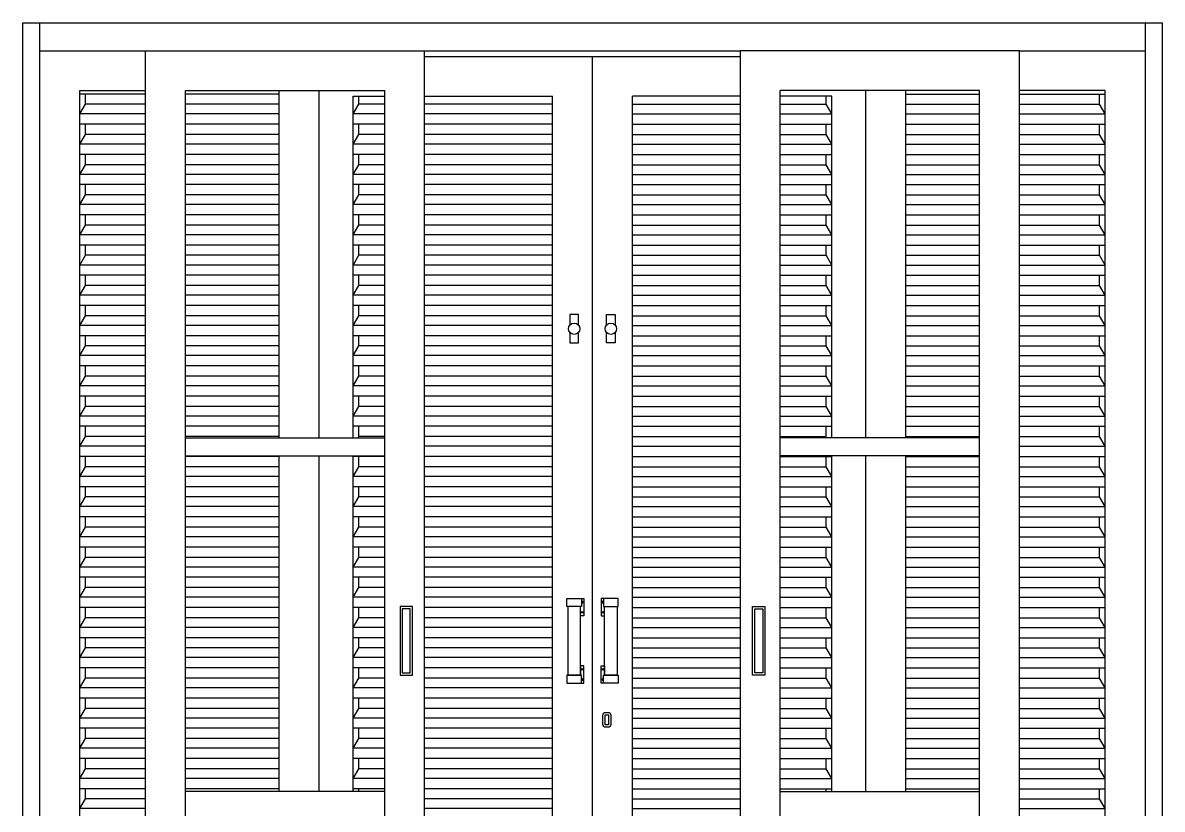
# Model space of a CAD drawing. Header units: millimetres. Extents: x 112.92 to 114.92, y 1335.92 to 1338.06.
# Drawn here: x 112.918 to 114.918, y 1336.68 to 1338.06 of the extents above; entities that cross this region are included whole.
import ezdxf

# ---------------------------------------------------------------- set-up
doc = ezdxf.new("R2010")
doc.units = ezdxf.units.MM
doc.header["$LTSCALE"] = 0.5
doc.layers.add('Gravia_Portas', color=1, linetype='Continuous')

msp = doc.modelspace()

# ---------------------------------------------------------------- linework, layer by layer
at = {"layer": 'Gravia_Portas', "color": 2}
for p, q in [((112.9182, 1335.9198), (112.9182, 1338.0598)), ((112.9182, 1338.0598), (114.9182, 1338.0598)), ((114.9182, 1338.0598), (114.9182, 1335.9198))]:
    msp.add_line(p, q, dxfattribs=at)
at = {"layer": 'Gravia_Portas'}
for p, q in [((112.9482, 1335.9198), (112.9482, 1338.0598)), ((114.8882, 1338.0598), (114.8882, 1335.9198)), ((112.9482, 1338.0108), (114.1778, 1338.0108)), ((113.1336, 1335.9398), (113.1336, 1338.0108)), ((113.1336, 1338.0108), (113.6236, 1338.0108)), ((113.6236, 1335.9398), (113.6236, 1338.0108)), ((113.6236, 1338.0008), (113.9182, 1338.0008)), ((113.9182, 1338.0008), (114.1778, 1338.0008)), ((113.9182, 1335.9498), (113.9182, 1338.0008)), ((113.9182, 1335.9498), (113.9182, 1338.0008)), ((114.6678, 1338.0108), (114.1778, 1338.0108)), ((114.1778, 1335.9398), (114.1778, 1338.0108)), ((114.6678, 1338.0108), (114.8882, 1338.0108)), ((114.6678, 1335.9398), (114.6678, 1338.0108)), ((113.0182, 1337.9408), (113.1336, 1337.9408)), ((113.0182, 1336.0798), (113.0182, 1337.9408)), ((113.2036, 1336.0798), (113.2036, 1337.9408)), ((113.2036, 1337.9408), (113.5536, 1337.9408)), ((113.3682, 1337.3318), (113.3682, 1337.9408)), ((113.4382, 1337.3318), (113.4382, 1337.9408)), ((113.5536, 1336.0798), (113.5536, 1337.9408)), ((114.5978, 1337.9408), (114.2478, 1337.9408)), ((114.2478, 1336.0798), (114.2478, 1337.9408)), ((114.3982, 1337.3318), (114.3982, 1337.9408)), ((114.4682, 1337.3318), (114.4682, 1337.9408)), ((114.5978, 1336.0798), (114.5978, 1337.9408)), ((114.8182, 1337.9408), (114.6678, 1337.9408)), ((114.8182, 1336.0798), (114.8182, 1337.9408)), ((113.1336, 1337.9348), (113.0182, 1337.9348)), ((113.0282, 1337.9168), (113.0282, 1337.9348)), ((113.3682, 1337.9348), (113.2036, 1337.9348)), ((113.4982, 1337.3318), (113.4982, 1337.9308)), ((113.4982, 1337.3318), (113.4982, 1337.9308)), ((113.4982, 1337.9308), (113.5536, 1337.9308)), ((113.5082, 1337.9168), (113.5082, 1337.9308)), ((113.6236, 1337.9308), (113.8482, 1337.9308)), ((113.8482, 1336.0798), (113.8482, 1337.9308)), ((114.1778, 1337.9308), (113.9882, 1337.9308)), ((113.9882, 1336.0798), (113.9882, 1337.9308)), ((114.3382, 1337.9308), (114.2478, 1337.9308)), ((114.3282, 1337.9168), (114.3282, 1337.9308)), ((114.3382, 1337.3318), (114.3382, 1337.9308)), ((114.3382, 1337.3318), (114.3382, 1337.9308)), ((114.4682, 1337.9348), (114.5978, 1337.9348)), ((114.6678, 1337.9348), (114.8182, 1337.9348)), ((114.8082, 1337.9168), (114.8082, 1337.9348)), ((113.0182, 1337.8998), (113.0282, 1337.9168)), ((113.1336, 1337.9168), (113.0282, 1337.9168)), ((113.3682, 1337.9168), (113.2036, 1337.9168)), ((113.4982, 1337.8998), (113.5082, 1337.9168)), ((113.5536, 1337.9168), (113.5082, 1337.9168)), ((113.8482, 1337.9168), (113.6236, 1337.9168)), ((113.9882, 1337.9168), (114.1778, 1337.9168)), ((114.2478, 1337.9168), (114.3282, 1337.9168)), ((114.3382, 1337.8998), (114.3282, 1337.9168)), ((114.4682, 1337.9168), (114.5978, 1337.9168)), ((114.6678, 1337.9168), (114.8082, 1337.9168)), ((114.8182, 1337.8998), (114.8082, 1337.9168)), ((113.1336, 1337.8998), (113.0182, 1337.8998)), ((113.1336, 1337.8818), (113.0182, 1337.8818)), ((113.0282, 1337.8638), (113.0282, 1337.8818)), ((113.3682, 1337.8998), (113.2036, 1337.8998)), ((113.3682, 1337.8818), (113.2036, 1337.8818)), ((113.5536, 1337.8998), (113.4982, 1337.8998)), ((113.5536, 1337.8818), (113.4982, 1337.8818)), ((113.5082, 1337.8638), (113.5082, 1337.8818)), ((113.8482, 1337.8998), (113.6236, 1337.8998)), ((113.8482, 1337.8818), (113.6236, 1337.8818)), ((113.9882, 1337.8998), (114.1778, 1337.8998)), ((113.9882, 1337.8818), (114.1778, 1337.8818)), ((114.2478, 1337.8998), (114.3382, 1337.8998)), ((114.2478, 1337.8818), (114.3382, 1337.8818)), ((114.3282, 1337.8638), (114.3282, 1337.8818)), ((114.4682, 1337.8998), (114.5978, 1337.8998)), ((114.4682, 1337.8818), (114.5978, 1337.8818)), ((114.6678, 1337.8998), (114.8182, 1337.8998)), ((114.6678, 1337.8818), (114.8182, 1337.8818)), ((114.8082, 1337.8638), (114.8082, 1337.8818)), ((113.0182, 1337.8468), (113.0282, 1337.8638)), ((113.1336, 1337.8638), (113.0282, 1337.8638)), ((113.3682, 1337.8638), (113.2036, 1337.8638)), ((113.4982, 1337.8468), (113.5082, 1337.8638)), ((113.5536, 1337.8638), (113.5082, 1337.8638)), ((113.8482, 1337.8638), (113.6236, 1337.8638)), ((113.9882, 1337.8638), (114.1778, 1337.8638)), ((114.2478, 1337.8638), (114.3282, 1337.8638)), ((114.3382, 1337.8468), (114.3282, 1337.8638)), ((114.4682, 1337.8638), (114.5978, 1337.8638)), ((114.6678, 1337.8638), (114.8082, 1337.8638)), ((114.8182, 1337.8468), (114.8082, 1337.8638)), ((113.1336, 1337.8468), (113.0182, 1337.8468)), ((113.3682, 1337.8468), (113.2036, 1337.8468)), ((113.5536, 1337.8468), (113.4982, 1337.8468)), ((113.8482, 1337.8468), (113.6236, 1337.8468)), ((113.9882, 1337.8468), (114.1778, 1337.8468)), ((114.2478, 1337.8468), (114.3382, 1337.8468)), ((114.4682, 1337.8468), (114.5978, 1337.8468)), ((114.6678, 1337.8468), (114.8182, 1337.8468)), ((113.1336, 1337.8288), (113.0182, 1337.8288)), ((113.0282, 1337.8108), (113.0282, 1337.8288)), ((113.3682, 1337.8288), (113.2036, 1337.8288)), ((113.5536, 1337.8288), (113.4982, 1337.8288)), ((113.5082, 1337.8108), (113.5082, 1337.8288)), ((113.8482, 1337.8288), (113.6236, 1337.8288)), ((113.9882, 1337.8288), (114.1778, 1337.8288)), ((114.2478, 1337.8288), (114.3382, 1337.8288)), ((114.3282, 1337.8108), (114.3282, 1337.8288)), ((114.4682, 1337.8288), (114.5978, 1337.8288)), ((114.6678, 1337.8288), (114.8182, 1337.8288)), ((114.8082, 1337.8108), (114.8082, 1337.8288)), ((113.0182, 1337.7938), (113.0282, 1337.8108)), ((113.1336, 1337.8108), (113.0282, 1337.8108)), ((113.3682, 1337.8108), (113.2036, 1337.8108)), ((113.4982, 1337.7938), (113.5082, 1337.8108)), ((113.5536, 1337.8108), (113.5082, 1337.8108)), ((113.8482, 1337.8108), (113.6236, 1337.8108)), ((113.9882, 1337.8108), (114.1778, 1337.8108)), ((114.2478, 1337.8108), (114.3282, 1337.8108)), ((114.3382, 1337.7938), (114.3282, 1337.8108)), ((114.4682, 1337.8108), (114.5978, 1337.8108)), ((114.6678, 1337.8108), (114.8082, 1337.8108)), ((114.8182, 1337.7938), (114.8082, 1337.8108)), ((113.1336, 1337.7938), (113.0182, 1337.7938)), ((113.3682, 1337.7938), (113.2036, 1337.7938)), ((113.5536, 1337.7938), (113.4982, 1337.7938)), ((113.8482, 1337.7938), (113.6236, 1337.7938)), ((113.9882, 1337.7938), (114.1778, 1337.7938)), ((114.2478, 1337.7938), (114.3382, 1337.7938)), ((114.4682, 1337.7938), (114.5978, 1337.7938)), ((114.6678, 1337.7938), (114.8182, 1337.7938)), ((113.1336, 1337.7758), (113.0182, 1337.7758)), ((113.0282, 1337.7578), (113.0282, 1337.7758)), ((113.3682, 1337.7758), (113.2036, 1337.7758)), ((113.5536, 1337.7758), (113.4982, 1337.7758)), ((113.5082, 1337.7578), (113.5082, 1337.7758)), ((113.8482, 1337.7758), (113.6236, 1337.7758)), ((113.9882, 1337.7758), (114.1778, 1337.7758)), ((114.2478, 1337.7758), (114.3382, 1337.7758)), ((114.3282, 1337.7578), (114.3282, 1337.7758)), ((114.4682, 1337.7758), (114.5978, 1337.7758)), ((114.6678, 1337.7758), (114.8182, 1337.7758)), ((114.8082, 1337.7578), (114.8082, 1337.7758)), ((113.0182, 1337.7408), (113.0282, 1337.7578)), ((113.1336, 1337.7408), (113.0182, 1337.7408)), ((113.1336, 1337.7578), (113.0282, 1337.7578)), ((113.3682, 1337.7578), (113.2036, 1337.7578)), ((113.3682, 1337.7408), (113.2036, 1337.7408)), ((113.4982, 1337.7408), (113.5082, 1337.7578)), ((113.5536, 1337.7408), (113.4982, 1337.7408)), ((113.5536, 1337.7578), (113.5082, 1337.7578)), ((113.8482, 1337.7578), (113.6236, 1337.7578)), ((113.8482, 1337.7408), (113.6236, 1337.7408)), ((113.9882, 1337.7578), (114.1778, 1337.7578)), ((113.9882, 1337.7408), (114.1778, 1337.7408)), ((114.2478, 1337.7578), (114.3282, 1337.7578)), ((114.2478, 1337.7408), (114.3382, 1337.7408)), ((114.3382, 1337.7408), (114.3282, 1337.7578)), ((114.4682, 1337.7578), (114.5978, 1337.7578)), ((114.4682, 1337.7408), (114.5978, 1337.7408)), ((114.6678, 1337.7578), (114.8082, 1337.7578)), ((114.6678, 1337.7408), (114.8182, 1337.7408)), ((114.8182, 1337.7408), (114.8082, 1337.7578)), ((113.1336, 1337.7228), (113.0182, 1337.7228)), ((113.0282, 1337.7048), (113.0282, 1337.7228)), ((113.3682, 1337.7228), (113.2036, 1337.7228)), ((113.5536, 1337.7228), (113.4982, 1337.7228)), ((113.5082, 1337.7048), (113.5082, 1337.7228)), ((113.8482, 1337.7228), (113.6236, 1337.7228)), ((113.9882, 1337.7228), (114.1778, 1337.7228)), ((114.2478, 1337.7228), (114.3382, 1337.7228)), ((114.3282, 1337.7048), (114.3282, 1337.7228)), ((114.4682, 1337.7228), (114.5978, 1337.7228)), ((114.6678, 1337.7228), (114.8182, 1337.7228)), ((114.8082, 1337.7048), (114.8082, 1337.7228)), ((113.0182, 1337.6878), (113.0282, 1337.7048)), ((113.1336, 1337.7048), (113.0282, 1337.7048)), ((113.3682, 1337.7048), (113.2036, 1337.7048)), ((113.4982, 1337.6878), (113.5082, 1337.7048)), ((113.5536, 1337.7048), (113.5082, 1337.7048)), ((113.8482, 1337.7048), (113.6236, 1337.7048)), ((113.9882, 1337.7048), (114.1778, 1337.7048)), ((114.2478, 1337.7048), (114.3282, 1337.7048)), ((114.3382, 1337.6878), (114.3282, 1337.7048)), ((114.4682, 1337.7048), (114.5978, 1337.7048)), ((114.6678, 1337.7048), (114.8082, 1337.7048)), ((114.8182, 1337.6878), (114.8082, 1337.7048)), ((113.1336, 1337.6878), (113.0182, 1337.6878)), ((113.3682, 1337.6878), (113.2036, 1337.6878)), ((113.5536, 1337.6878), (113.4982, 1337.6878)), ((113.8482, 1337.6878), (113.6236, 1337.6878)), ((113.9882, 1337.6878), (114.1778, 1337.6878)), ((114.2478, 1337.6878), (114.3382, 1337.6878)), ((114.4682, 1337.6878), (114.5978, 1337.6878)), ((114.6678, 1337.6878), (114.8182, 1337.6878)), ((113.1336, 1337.6698), (113.0182, 1337.6698)), ((113.0282, 1337.6518), (113.0282, 1337.6698)), ((113.3682, 1337.6698), (113.2036, 1337.6698)), ((113.5536, 1337.6698), (113.4982, 1337.6698)), ((113.5082, 1337.6518), (113.5082, 1337.6698)), ((113.8482, 1337.6698), (113.6236, 1337.6698)), ((113.9882, 1337.6698), (114.1778, 1337.6698)), ((114.2478, 1337.6698), (114.3382, 1337.6698)), ((114.3282, 1337.6518), (114.3282, 1337.6698)), ((114.4682, 1337.6698), (114.5978, 1337.6698)), ((114.6678, 1337.6698), (114.8182, 1337.6698)), ((114.8082, 1337.6518), (114.8082, 1337.6698)), ((113.0182, 1337.6348), (113.0282, 1337.6518)), ((113.1336, 1337.6518), (113.0282, 1337.6518)), ((113.3682, 1337.6518), (113.2036, 1337.6518)), ((113.4982, 1337.6348), (113.5082, 1337.6518)), ((113.5536, 1337.6518), (113.5082, 1337.6518)), ((113.8482, 1337.6518), (113.6236, 1337.6518)), ((113.9882, 1337.6518), (114.1778, 1337.6518)), ((114.2478, 1337.6518), (114.3282, 1337.6518)), ((114.3382, 1337.6348), (114.3282, 1337.6518)), ((114.4682, 1337.6518), (114.5978, 1337.6518)), ((114.6678, 1337.6518), (114.8082, 1337.6518)), ((114.8182, 1337.6348), (114.8082, 1337.6518)), ((113.1336, 1337.6348), (113.0182, 1337.6348)), ((113.3682, 1337.6348), (113.2036, 1337.6348)), ((113.5536, 1337.6348), (113.4982, 1337.6348)), ((113.8482, 1337.6348), (113.6236, 1337.6348)), ((113.9882, 1337.6348), (114.1778, 1337.6348)), ((114.2478, 1337.6348), (114.3382, 1337.6348)), ((114.4682, 1337.6348), (114.5978, 1337.6348)), ((114.6678, 1337.6348), (114.8182, 1337.6348)), ((113.1336, 1337.6168), (113.0182, 1337.6168)), ((113.0282, 1337.5988), (113.0282, 1337.6168)), ((113.3682, 1337.6168), (113.2036, 1337.6168)), ((113.5536, 1337.6168), (113.4982, 1337.6168)), ((113.5082, 1337.5988), (113.5082, 1337.6168)), ((113.8482, 1337.6168), (113.6236, 1337.6168)), ((113.9882, 1337.6168), (114.1778, 1337.6168)), ((114.2478, 1337.6168), (114.3382, 1337.6168)), ((114.3282, 1337.5988), (114.3282, 1337.6168)), ((114.4682, 1337.6168), (114.5978, 1337.6168)), ((114.6678, 1337.6168), (114.8182, 1337.6168)), ((114.8082, 1337.5988), (114.8082, 1337.6168)), ((113.0182, 1337.5818), (113.0282, 1337.5988)), ((113.1336, 1337.5818), (113.0182, 1337.5818)), ((113.1336, 1337.5988), (113.0282, 1337.5988)), ((113.3682, 1337.5988), (113.2036, 1337.5988)), ((113.3682, 1337.5818), (113.2036, 1337.5818)), ((113.4982, 1337.5818), (113.5082, 1337.5988)), ((113.5536, 1337.5818), (113.4982, 1337.5818)), ((113.5536, 1337.5988), (113.5082, 1337.5988)), ((113.8482, 1337.5988), (113.6236, 1337.5988)), ((113.8482, 1337.5818), (113.6236, 1337.5818)), ((113.9882, 1337.5988), (114.1778, 1337.5988)), ((113.9882, 1337.5818), (114.1778, 1337.5818)), ((114.2478, 1337.5988), (114.3282, 1337.5988)), ((114.2478, 1337.5818), (114.3382, 1337.5818)), ((114.3382, 1337.5818), (114.3282, 1337.5988)), ((114.4682, 1337.5988), (114.5978, 1337.5988)), ((114.4682, 1337.5818), (114.5978, 1337.5818)), ((114.6678, 1337.5988), (114.8082, 1337.5988)), ((114.6678, 1337.5818), (114.8182, 1337.5818)), ((114.8182, 1337.5818), (114.8082, 1337.5988)), ((113.1336, 1337.5638), (113.0182, 1337.5638)), ((113.0282, 1337.5458), (113.0282, 1337.5638)), ((113.3682, 1337.5638), (113.2036, 1337.5638)), ((113.5536, 1337.5638), (113.4982, 1337.5638)), ((113.5082, 1337.5458), (113.5082, 1337.5638)), ((113.8482, 1337.5638), (113.6236, 1337.5638)), ((113.9882, 1337.5638), (114.1778, 1337.5638)), ((114.2478, 1337.5638), (114.3382, 1337.5638)), ((114.3282, 1337.5458), (114.3282, 1337.5638)), ((114.4682, 1337.5638), (114.5978, 1337.5638)), ((114.6678, 1337.5638), (114.8182, 1337.5638)), ((114.8082, 1337.5458), (114.8082, 1337.5638)), ((113.0182, 1337.5288), (113.0282, 1337.5458)), ((113.1336, 1337.5458), (113.0282, 1337.5458)), ((113.3682, 1337.5458), (113.2036, 1337.5458)), ((113.4982, 1337.5288), (113.5082, 1337.5458)), ((113.5536, 1337.5458), (113.5082, 1337.5458)), ((113.8482, 1337.5458), (113.6236, 1337.5458)), ((113.9882, 1337.5458), (114.1778, 1337.5458)), ((114.2478, 1337.5458), (114.3282, 1337.5458)), ((114.3382, 1337.5288), (114.3282, 1337.5458)), ((114.4682, 1337.5458), (114.5978, 1337.5458)), ((114.6678, 1337.5458), (114.8082, 1337.5458)), ((114.8182, 1337.5288), (114.8082, 1337.5458)), ((113.1336, 1337.5288), (113.0182, 1337.5288)), ((113.3682, 1337.5288), (113.2036, 1337.5288)), ((113.5536, 1337.5288), (113.4982, 1337.5288)), ((113.8482, 1337.5288), (113.6236, 1337.5288)), ((113.9882, 1337.5288), (114.1778, 1337.5288)), ((114.2478, 1337.5288), (114.3382, 1337.5288)), ((114.4682, 1337.5288), (114.5978, 1337.5288)), ((114.6678, 1337.5288), (114.8182, 1337.5288)), ((113.1336, 1337.5108), (113.0182, 1337.5108)), ((113.0282, 1337.4928), (113.0282, 1337.5108)), ((113.3682, 1337.5108), (113.2036, 1337.5108)), ((113.5536, 1337.5108), (113.4982, 1337.5108)), ((113.5082, 1337.4928), (113.5082, 1337.5108)), ((113.8482, 1337.5108), (113.6236, 1337.5108)), ((113.9882, 1337.5108), (114.1778, 1337.5108)), ((114.2478, 1337.5108), (114.3382, 1337.5108)), ((114.3282, 1337.4928), (114.3282, 1337.5108)), ((114.4682, 1337.5108), (114.5978, 1337.5108)), ((114.6678, 1337.5108), (114.8182, 1337.5108)), ((114.8082, 1337.4928), (114.8082, 1337.5108)), ((113.0182, 1337.4758), (113.0282, 1337.4928)), ((113.1336, 1337.4928), (113.0282, 1337.4928)), ((113.3682, 1337.4928), (113.2036, 1337.4928)), ((113.4982, 1337.4758), (113.5082, 1337.4928)), ((113.5536, 1337.4928), (113.5082, 1337.4928)), ((113.8482, 1337.4928), (113.6236, 1337.4928)), ((113.9882, 1337.4928), (114.1778, 1337.4928)), ((114.2478, 1337.4928), (114.3282, 1337.4928)), ((114.3382, 1337.4758), (114.3282, 1337.4928)), ((114.4682, 1337.4928), (114.5978, 1337.4928)), ((114.6678, 1337.4928), (114.8082, 1337.4928)), ((114.8182, 1337.4758), (114.8082, 1337.4928)), ((113.1336, 1337.4758), (113.0182, 1337.4758)), ((113.3682, 1337.4758), (113.2036, 1337.4758)), ((113.5536, 1337.4758), (113.4982, 1337.4758)), ((113.8482, 1337.4758), (113.6236, 1337.4758)), ((113.9882, 1337.4758), (114.1778, 1337.4758)), ((114.2478, 1337.4758), (114.3382, 1337.4758)), ((114.4682, 1337.4758), (114.5978, 1337.4758)), ((114.6678, 1337.4758), (114.8182, 1337.4758)), ((113.1336, 1337.4578), (113.0182, 1337.4578)), ((113.0282, 1337.4398), (113.0282, 1337.4578)), ((113.3682, 1337.4578), (113.2036, 1337.4578)), ((113.5536, 1337.4578), (113.4982, 1337.4578)), ((113.5082, 1337.4398), (113.5082, 1337.4578)), ((113.8482, 1337.4578), (113.6236, 1337.4578)), ((113.9882, 1337.4578), (114.1778, 1337.4578)), ((114.2478, 1337.4578), (114.3382, 1337.4578)), ((114.3282, 1337.4398), (114.3282, 1337.4578)), ((114.4682, 1337.4578), (114.5978, 1337.4578)), ((114.6678, 1337.4578), (114.8182, 1337.4578)), ((114.8082, 1337.4398), (114.8082, 1337.4578)), ((113.0182, 1337.4228), (113.0282, 1337.4398)), ((113.1336, 1337.4228), (113.0182, 1337.4228)), ((113.1336, 1337.4398), (113.0282, 1337.4398)), ((113.3682, 1337.4398), (113.2036, 1337.4398)), ((113.3682, 1337.4228), (113.2036, 1337.4228)), ((113.4982, 1337.4228), (113.5082, 1337.4398)), ((113.5536, 1337.4228), (113.4982, 1337.4228)), ((113.5536, 1337.4398), (113.5082, 1337.4398)), ((113.8482, 1337.4398), (113.6236, 1337.4398)), ((113.8482, 1337.4228), (113.6236, 1337.4228)), ((113.9882, 1337.4398), (114.1778, 1337.4398)), ((113.9882, 1337.4228), (114.1778, 1337.4228)), ((114.2478, 1337.4398), (114.3282, 1337.4398)), ((114.2478, 1337.4228), (114.3382, 1337.4228)), ((114.3382, 1337.4228), (114.3282, 1337.4398)), ((114.4682, 1337.4398), (114.5978, 1337.4398)), ((114.4682, 1337.4228), (114.5978, 1337.4228)), ((114.6678, 1337.4398), (114.8082, 1337.4398)), ((114.6678, 1337.4228), (114.8182, 1337.4228)), ((114.8182, 1337.4228), (114.8082, 1337.4398)), ((113.1336, 1337.4048), (113.0182, 1337.4048)), ((113.0282, 1337.3868), (113.0282, 1337.4048)), ((113.3682, 1337.4048), (113.2036, 1337.4048)), ((113.5536, 1337.4048), (113.4982, 1337.4048)), ((113.5082, 1337.3868), (113.5082, 1337.4048)), ((113.8482, 1337.4048), (113.6236, 1337.4048)), ((113.9882, 1337.4048), (114.1778, 1337.4048)), ((114.2478, 1337.4048), (114.3382, 1337.4048)), ((114.3282, 1337.3868), (114.3282, 1337.4048)), ((114.4682, 1337.4048), (114.5978, 1337.4048)), ((114.6678, 1337.4048), (114.8182, 1337.4048)), ((114.8082, 1337.3868), (114.8082, 1337.4048)), ((113.0182, 1337.3698), (113.0282, 1337.3868)), ((113.1336, 1337.3868), (113.0282, 1337.3868)), ((113.3682, 1337.3868), (113.2036, 1337.3868)), ((113.4982, 1337.3698), (113.5082, 1337.3868)), ((113.5536, 1337.3868), (113.5082, 1337.3868)), ((113.8482, 1337.3868), (113.6236, 1337.3868)), ((113.9882, 1337.3868), (114.1778, 1337.3868)), ((114.2478, 1337.3868), (114.3282, 1337.3868)), ((114.3382, 1337.3698), (114.3282, 1337.3868)), ((114.4682, 1337.3868), (114.5978, 1337.3868)), ((114.6678, 1337.3868), (114.8082, 1337.3868)), ((114.8182, 1337.3698), (114.8082, 1337.3868)), ((113.1336, 1337.3698), (113.0182, 1337.3698)), ((113.3682, 1337.3698), (113.2036, 1337.3698)), ((113.5536, 1337.3698), (113.4982, 1337.3698)), ((113.8482, 1337.3698), (113.6236, 1337.3698)), ((113.9882, 1337.3698), (114.1778, 1337.3698)), ((114.2478, 1337.3698), (114.3382, 1337.3698)), ((114.4682, 1337.3698), (114.5978, 1337.3698)), ((114.6678, 1337.3698), (114.8182, 1337.3698)), ((113.1336, 1337.3518), (113.0182, 1337.3518)), ((113.0282, 1337.3338), (113.0282, 1337.3518)), ((113.3682, 1337.3518), (113.2036, 1337.3518)), ((113.5536, 1337.3518), (113.4982, 1337.3518)), ((113.5082, 1337.3338), (113.5082, 1337.3518)), ((113.8482, 1337.3518), (113.6236, 1337.3518)), ((113.9882, 1337.3518), (114.1778, 1337.3518)), ((114.2478, 1337.3518), (114.3382, 1337.3518)), ((114.3282, 1337.3338), (114.3282, 1337.3518)), ((114.4682, 1337.3518), (114.5978, 1337.3518)), ((114.6678, 1337.3518), (114.8182, 1337.3518)), ((114.8082, 1337.3338), (114.8082, 1337.3518)), ((113.0182, 1337.3168), (113.0282, 1337.3338)), ((113.1336, 1337.3338), (113.0282, 1337.3338)), ((113.3682, 1337.3338), (113.2036, 1337.3338)), ((113.2036, 1337.3318), (113.5536, 1337.3318)), ((113.5071, 1337.3318), (113.5082, 1337.3338)), ((113.5536, 1337.3338), (113.5082, 1337.3338)), ((113.8482, 1337.3338), (113.6236, 1337.3338)), ((113.9882, 1337.3338), (114.1778, 1337.3338)), ((114.2478, 1337.3338), (114.3282, 1337.3338)), ((114.5978, 1337.3318), (114.2478, 1337.3318)), ((114.4682, 1337.3338), (114.5978, 1337.3338)), ((114.6678, 1337.3338), (114.8082, 1337.3338)), ((114.8182, 1337.3168), (114.8082, 1337.3338)), ((113.1336, 1337.3168), (113.0182, 1337.3168)), ((113.8482, 1337.3168), (113.6236, 1337.3168)), ((113.9882, 1337.3168), (114.1778, 1337.3168)), ((114.6678, 1337.3168), (114.8182, 1337.3168)), ((113.1336, 1337.2988), (113.0182, 1337.2988)), ((113.0182, 1337.2638), (113.0282, 1337.2808)), ((113.0282, 1337.2808), (113.0282, 1337.2988)), ((113.1336, 1337.2808), (113.0282, 1337.2808)), ((113.2036, 1337.2998), (113.5536, 1337.2998)), ((113.3682, 1337.2988), (113.2036, 1337.2988)), ((113.3682, 1337.2808), (113.2036, 1337.2808)), ((113.3682, 1336.7108), (113.3682, 1337.2998)), ((113.4382, 1336.7108), (113.4382, 1337.2998)), ((113.4982, 1336.7108), (113.4982, 1337.2998)), ((113.4982, 1336.7108), (113.4982, 1337.2998)), ((113.5536, 1337.2988), (113.4982, 1337.2988)), ((113.4982, 1337.2638), (113.5082, 1337.2808)), ((113.5082, 1337.2808), (113.5082, 1337.2988)), ((113.5536, 1337.2808), (113.5082, 1337.2808)), ((113.8482, 1337.2988), (113.6236, 1337.2988)), ((113.8482, 1337.2808), (113.6236, 1337.2808)), ((113.9882, 1337.2988), (114.1778, 1337.2988)), ((113.9882, 1337.2808), (114.1778, 1337.2808)), ((114.5978, 1337.2998), (114.2478, 1337.2998)), ((114.2478, 1337.2988), (114.3382, 1337.2988)), ((114.2478, 1337.2808), (114.3282, 1337.2808)), ((114.3282, 1337.2808), (114.3282, 1337.2988)), ((114.3382, 1337.2638), (114.3282, 1337.2808)), ((114.3382, 1336.7108), (114.3382, 1337.2998)), ((114.3382, 1336.7108), (114.3382, 1337.2998)), ((114.3982, 1336.7108), (114.3982, 1337.2998)), ((114.4682, 1336.7108), (114.4682, 1337.2998)), ((114.4682, 1337.2988), (114.5978, 1337.2988)), ((114.4682, 1337.2808), (114.5978, 1337.2808)), ((114.6678, 1337.2988), (114.8182, 1337.2988)), ((114.6678, 1337.2808), (114.8082, 1337.2808)), ((114.8082, 1337.2808), (114.8082, 1337.2988)), ((114.8182, 1337.2638), (114.8082, 1337.2808)), ((113.1336, 1337.2638), (113.0182, 1337.2638)), ((113.3682, 1337.2638), (113.2036, 1337.2638)), ((113.5536, 1337.2638), (113.4982, 1337.2638)), ((113.8482, 1337.2638), (113.6236, 1337.2638)), ((113.9882, 1337.2638), (114.1778, 1337.2638)), ((114.2478, 1337.2638), (114.3382, 1337.2638)), ((114.4682, 1337.2638), (114.5978, 1337.2638)), ((114.6678, 1337.2638), (114.8182, 1337.2638)), ((113.1336, 1337.2458), (113.0182, 1337.2458)), ((113.0282, 1337.2278), (113.0282, 1337.2458)), ((113.3682, 1337.2458), (113.2036, 1337.2458)), ((113.5536, 1337.2458), (113.4982, 1337.2458)), ((113.5082, 1337.2278), (113.5082, 1337.2458)), ((113.8482, 1337.2458), (113.6236, 1337.2458)), ((113.9882, 1337.2458), (114.1778, 1337.2458)), ((114.2478, 1337.2458), (114.3382, 1337.2458)), ((114.3282, 1337.2278), (114.3282, 1337.2458)), ((114.4682, 1337.2458), (114.5978, 1337.2458)), ((114.6678, 1337.2458), (114.8182, 1337.2458)), ((114.8082, 1337.2278), (114.8082, 1337.2458)), ((113.0182, 1337.2108), (113.0282, 1337.2278)), ((113.1336, 1337.2278), (113.0282, 1337.2278)), ((113.3682, 1337.2278), (113.2036, 1337.2278)), ((113.4982, 1337.2108), (113.5082, 1337.2278)), ((113.5536, 1337.2278), (113.5082, 1337.2278)), ((113.8482, 1337.2278), (113.6236, 1337.2278)), ((113.9882, 1337.2278), (114.1778, 1337.2278)), ((114.2478, 1337.2278), (114.3282, 1337.2278)), ((114.3382, 1337.2108), (114.3282, 1337.2278)), ((114.4682, 1337.2278), (114.5978, 1337.2278)), ((114.6678, 1337.2278), (114.8082, 1337.2278)), ((114.8182, 1337.2108), (114.8082, 1337.2278)), ((113.1336, 1337.2108), (113.0182, 1337.2108)), ((113.3682, 1337.2108), (113.2036, 1337.2108)), ((113.5536, 1337.2108), (113.4982, 1337.2108)), ((113.8482, 1337.2108), (113.6236, 1337.2108)), ((113.9882, 1337.2108), (114.1778, 1337.2108)), ((114.2478, 1337.2108), (114.3382, 1337.2108)), ((114.4682, 1337.2108), (114.5978, 1337.2108)), ((114.6678, 1337.2108), (114.8182, 1337.2108)), ((113.1336, 1337.1928), (113.0182, 1337.1928)), ((113.0282, 1337.1748), (113.0282, 1337.1928)), ((113.3682, 1337.1928), (113.2036, 1337.1928)), ((113.5536, 1337.1928), (113.4982, 1337.1928)), ((113.5082, 1337.1748), (113.5082, 1337.1928)), ((113.8482, 1337.1928), (113.6236, 1337.1928)), ((113.9882, 1337.1928), (114.1778, 1337.1928)), ((114.2478, 1337.1928), (114.3382, 1337.1928)), ((114.3282, 1337.1748), (114.3282, 1337.1928)), ((114.4682, 1337.1928), (114.5978, 1337.1928)), ((114.6678, 1337.1928), (114.8182, 1337.1928)), ((114.8082, 1337.1748), (114.8082, 1337.1928)), ((113.0182, 1337.1578), (113.0282, 1337.1748)), ((113.1336, 1337.1748), (113.0282, 1337.1748)), ((113.3682, 1337.1748), (113.2036, 1337.1748)), ((113.4982, 1337.1578), (113.5082, 1337.1748)), ((113.5536, 1337.1748), (113.5082, 1337.1748)), ((113.8482, 1337.1748), (113.6236, 1337.1748)), ((113.9882, 1337.1748), (114.1778, 1337.1748)), ((114.2478, 1337.1748), (114.3282, 1337.1748)), ((114.3382, 1337.1578), (114.3282, 1337.1748)), ((114.4682, 1337.1748), (114.5978, 1337.1748)), ((114.6678, 1337.1748), (114.8082, 1337.1748)), ((114.8182, 1337.1578), (114.8082, 1337.1748)), ((113.1336, 1337.1578), (113.0182, 1337.1578)), ((113.3682, 1337.1578), (113.2036, 1337.1578)), ((113.5536, 1337.1578), (113.4982, 1337.1578)), ((113.8482, 1337.1578), (113.6236, 1337.1578)), ((113.9882, 1337.1578), (114.1778, 1337.1578)), ((114.2478, 1337.1578), (114.3382, 1337.1578)), ((114.4682, 1337.1578), (114.5978, 1337.1578)), ((114.6678, 1337.1578), (114.8182, 1337.1578)), ((113.1336, 1337.1398), (113.0182, 1337.1398)), ((113.0182, 1337.1048), (113.0282, 1337.1218)), ((113.0282, 1337.1218), (113.0282, 1337.1398)), ((113.1336, 1337.1218), (113.0282, 1337.1218)), ((113.3682, 1337.1398), (113.2036, 1337.1398)), ((113.3682, 1337.1218), (113.2036, 1337.1218)), ((113.5536, 1337.1398), (113.4982, 1337.1398)), ((113.4982, 1337.1048), (113.5082, 1337.1218)), ((113.5082, 1337.1218), (113.5082, 1337.1398)), ((113.5536, 1337.1218), (113.5082, 1337.1218)), ((113.8482, 1337.1398), (113.6236, 1337.1398)), ((113.8482, 1337.1218), (113.6236, 1337.1218)), ((113.9882, 1337.1398), (114.1778, 1337.1398)), ((113.9882, 1337.1218), (114.1778, 1337.1218)), ((114.2478, 1337.1398), (114.3382, 1337.1398)), ((114.2478, 1337.1218), (114.3282, 1337.1218)), ((114.3282, 1337.1218), (114.3282, 1337.1398)), ((114.3382, 1337.1048), (114.3282, 1337.1218)), ((114.4682, 1337.1398), (114.5978, 1337.1398)), ((114.4682, 1337.1218), (114.5978, 1337.1218)), ((114.6678, 1337.1398), (114.8182, 1337.1398)), ((114.6678, 1337.1218), (114.8082, 1337.1218)), ((114.8082, 1337.1218), (114.8082, 1337.1398)), ((114.8182, 1337.1048), (114.8082, 1337.1218)), ((113.1336, 1337.1048), (113.0182, 1337.1048)), ((113.3682, 1337.1048), (113.2036, 1337.1048)), ((113.5536, 1337.1048), (113.4982, 1337.1048)), ((113.8482, 1337.1048), (113.6236, 1337.1048)), ((113.9882, 1337.1048), (114.1778, 1337.1048)), ((114.2478, 1337.1048), (114.3382, 1337.1048)), ((114.4682, 1337.1048), (114.5978, 1337.1048)), ((114.6678, 1337.1048), (114.8182, 1337.1048)), ((113.1336, 1337.0868), (113.0182, 1337.0868)), ((113.0282, 1337.0688), (113.0282, 1337.0868)), ((113.3682, 1337.0868), (113.2036, 1337.0868)), ((113.5536, 1337.0868), (113.4982, 1337.0868)), ((113.5082, 1337.0688), (113.5082, 1337.0868)), ((113.8482, 1337.0868), (113.6236, 1337.0868)), ((113.9882, 1337.0868), (114.1778, 1337.0868)), ((114.2478, 1337.0868), (114.3382, 1337.0868)), ((114.3282, 1337.0688), (114.3282, 1337.0868)), ((114.4682, 1337.0868), (114.5978, 1337.0868)), ((114.6678, 1337.0868), (114.8182, 1337.0868)), ((114.8082, 1337.0688), (114.8082, 1337.0868)), ((113.0182, 1337.0518), (113.0282, 1337.0688)), ((113.1336, 1337.0688), (113.0282, 1337.0688)), ((113.3682, 1337.0688), (113.2036, 1337.0688)), ((113.4982, 1337.0518), (113.5082, 1337.0688)), ((113.5536, 1337.0688), (113.5082, 1337.0688)), ((113.8482, 1337.0688), (113.6236, 1337.0688)), ((113.9882, 1337.0688), (114.1778, 1337.0688)), ((114.2478, 1337.0688), (114.3282, 1337.0688)), ((114.3382, 1337.0518), (114.3282, 1337.0688)), ((114.4682, 1337.0688), (114.5978, 1337.0688)), ((114.6678, 1337.0688), (114.8082, 1337.0688)), ((114.8182, 1337.0518), (114.8082, 1337.0688)), ((113.1336, 1337.0518), (113.0182, 1337.0518)), ((113.3682, 1337.0518), (113.2036, 1337.0518)), ((113.5536, 1337.0518), (113.4982, 1337.0518)), ((113.8482, 1337.0518), (113.6236, 1337.0518)), ((113.897, 1337.0493), (113.903, 1337.0493)), ((113.903, 1337.0493), (113.903, 1337.0193)), ((113.9335, 1337.0493), (113.9335, 1337.0193)), ((113.9395, 1337.0493), (113.9335, 1337.0493)), ((113.9882, 1337.0518), (114.1778, 1337.0518)), ((114.2478, 1337.0518), (114.3382, 1337.0518)), ((114.4682, 1337.0518), (114.5978, 1337.0518)), ((114.6678, 1337.0518), (114.8182, 1337.0518)), ((113.1336, 1337.0338), (113.0182, 1337.0338)), ((113.0282, 1337.0158), (113.0282, 1337.0338)), ((113.3682, 1337.0338), (113.2036, 1337.0338)), ((113.5536, 1337.0338), (113.4982, 1337.0338)), ((113.5082, 1337.0158), (113.5082, 1337.0338)), ((113.8482, 1337.0338), (113.6236, 1337.0338)), ((113.897, 1337.0193), (113.897, 1337.0353)), ((113.9395, 1337.0193), (113.9395, 1337.0353)), ((113.9882, 1337.0338), (114.1778, 1337.0338)), ((114.2478, 1337.0338), (114.3382, 1337.0338)), ((114.3282, 1337.0158), (114.3282, 1337.0338)), ((114.4682, 1337.0338), (114.5978, 1337.0338)), ((114.6678, 1337.0338), (114.8182, 1337.0338)), ((114.8082, 1337.0158), (114.8082, 1337.0338)), ((113.0182, 1336.9988), (113.0282, 1337.0158)), ((113.1336, 1337.0158), (113.0282, 1337.0158)), ((113.3682, 1337.0158), (113.2036, 1337.0158)), ((113.4982, 1336.9988), (113.5082, 1337.0158)), ((113.5536, 1337.0158), (113.5082, 1337.0158)), ((113.8482, 1337.0158), (113.6236, 1337.0158)), ((113.903, 1337.0193), (113.897, 1337.0193)), ((113.9335, 1337.0193), (113.9395, 1337.0193)), ((113.9882, 1337.0158), (114.1778, 1337.0158)), ((114.2478, 1337.0158), (114.3282, 1337.0158)), ((114.3382, 1336.9988), (114.3282, 1337.0158)), ((114.4682, 1337.0158), (114.5978, 1337.0158)), ((114.6678, 1337.0158), (114.8082, 1337.0158)), ((114.8182, 1336.9988), (114.8082, 1337.0158)), ((113.1336, 1336.9988), (113.0182, 1336.9988)), ((113.1336, 1336.9808), (113.0182, 1336.9808)), ((113.0282, 1336.9628), (113.0282, 1336.9808)), ((113.3682, 1336.9988), (113.2036, 1336.9988)), ((113.3682, 1336.9808), (113.2036, 1336.9808)), ((113.5536, 1336.9988), (113.4982, 1336.9988)), ((113.5536, 1336.9808), (113.4982, 1336.9808)), ((113.5082, 1336.9628), (113.5082, 1336.9808)), ((113.8482, 1336.9988), (113.6236, 1336.9988)), ((113.8482, 1336.9808), (113.6236, 1336.9808)), ((113.9882, 1336.9988), (114.1778, 1336.9988)), ((113.9882, 1336.9808), (114.1778, 1336.9808)), ((114.2478, 1336.9988), (114.3382, 1336.9988)), ((114.2478, 1336.9808), (114.3382, 1336.9808)), ((114.3282, 1336.9628), (114.3282, 1336.9808)), ((114.4682, 1336.9988), (114.5978, 1336.9988)), ((114.4682, 1336.9808), (114.5978, 1336.9808)), ((114.6678, 1336.9988), (114.8182, 1336.9988)), ((114.6678, 1336.9808), (114.8182, 1336.9808)), ((114.8082, 1336.9628), (114.8082, 1336.9808)), ((113.0182, 1336.9458), (113.0282, 1336.9628)), ((113.1336, 1336.9628), (113.0282, 1336.9628)), ((113.3682, 1336.9628), (113.2036, 1336.9628)), ((113.4982, 1336.9458), (113.5082, 1336.9628)), ((113.5536, 1336.9628), (113.5082, 1336.9628)), ((113.8482, 1336.9628), (113.6236, 1336.9628)), ((113.9882, 1336.9628), (114.1778, 1336.9628)), ((114.2478, 1336.9628), (114.3282, 1336.9628)), ((114.3382, 1336.9458), (114.3282, 1336.9628)), ((114.4682, 1336.9628), (114.5978, 1336.9628)), ((114.6678, 1336.9628), (114.8082, 1336.9628)), ((114.8182, 1336.9458), (114.8082, 1336.9628)), ((113.1336, 1336.9458), (113.0182, 1336.9458)), ((113.3682, 1336.9458), (113.2036, 1336.9458)), ((113.5536, 1336.9458), (113.4982, 1336.9458)), ((113.8482, 1336.9458), (113.6236, 1336.9458)), ((113.9882, 1336.9458), (114.1778, 1336.9458)), ((114.2478, 1336.9458), (114.3382, 1336.9458)), ((114.4682, 1336.9458), (114.5978, 1336.9458)), ((114.6678, 1336.9458), (114.8182, 1336.9458)), ((113.1336, 1336.9278), (113.0182, 1336.9278)), ((113.0282, 1336.9098), (113.0282, 1336.9278)), ((113.3682, 1336.9278), (113.2036, 1336.9278)), ((113.5536, 1336.9278), (113.4982, 1336.9278)), ((113.5082, 1336.9098), (113.5082, 1336.9278)), ((113.8482, 1336.9278), (113.6236, 1336.9278)), ((113.897, 1336.9313), (113.897, 1336.9153)), ((113.903, 1336.9313), (113.897, 1336.9313)), ((113.903, 1336.9013), (113.903, 1336.9313)), ((113.9335, 1336.9313), (113.9395, 1336.9313)), ((113.9335, 1336.9013), (113.9335, 1336.9313)), ((113.9395, 1336.9313), (113.9395, 1336.9153)), ((113.9882, 1336.9278), (114.1778, 1336.9278)), ((114.2478, 1336.9278), (114.3382, 1336.9278)), ((114.3282, 1336.9098), (114.3282, 1336.9278)), ((114.4682, 1336.9278), (114.5978, 1336.9278)), ((114.6678, 1336.9278), (114.8182, 1336.9278)), ((114.8082, 1336.9098), (114.8082, 1336.9278)), ((113.0182, 1336.8928), (113.0282, 1336.9098)), ((113.1336, 1336.9098), (113.0282, 1336.9098)), ((113.3682, 1336.9098), (113.2036, 1336.9098)), ((113.4982, 1336.8928), (113.5082, 1336.9098)), ((113.5536, 1336.9098), (113.5082, 1336.9098)), ((113.8482, 1336.9098), (113.6236, 1336.9098)), ((113.897, 1336.9013), (113.903, 1336.9013)), ((113.9395, 1336.9013), (113.9335, 1336.9013)), ((113.9882, 1336.9098), (114.1778, 1336.9098)), ((114.2478, 1336.9098), (114.3282, 1336.9098)), ((114.3382, 1336.8928), (114.3282, 1336.9098)), ((114.4682, 1336.9098), (114.5978, 1336.9098)), ((114.6678, 1336.9098), (114.8082, 1336.9098)), ((114.8182, 1336.8928), (114.8082, 1336.9098)), ((113.1336, 1336.8928), (113.0182, 1336.8928)), ((113.3682, 1336.8928), (113.2036, 1336.8928)), ((113.5536, 1336.8928), (113.4982, 1336.8928)), ((113.8482, 1336.8928), (113.6236, 1336.8928)), ((113.9882, 1336.8928), (114.1778, 1336.8928)), ((114.2478, 1336.8928), (114.3382, 1336.8928)), ((114.4682, 1336.8928), (114.5978, 1336.8928)), ((114.6678, 1336.8928), (114.8182, 1336.8928)), ((113.1336, 1336.8748), (113.0182, 1336.8748)), ((113.0282, 1336.8568), (113.0282, 1336.8748)), ((113.3682, 1336.8748), (113.2036, 1336.8748)), ((113.5536, 1336.8748), (113.4982, 1336.8748)), ((113.5082, 1336.8568), (113.5082, 1336.8748)), ((113.8482, 1336.8748), (113.6236, 1336.8748)), ((113.9882, 1336.8748), (114.1778, 1336.8748)), ((114.2478, 1336.8748), (114.3382, 1336.8748)), ((114.3282, 1336.8568), (114.3282, 1336.8748)), ((114.4682, 1336.8748), (114.5978, 1336.8748)), ((114.6678, 1336.8748), (114.8182, 1336.8748)), ((114.8082, 1336.8568), (114.8082, 1336.8748)), ((113.0182, 1336.8398), (113.0282, 1336.8568)), ((113.1336, 1336.8568), (113.0282, 1336.8568)), ((113.3682, 1336.8568), (113.2036, 1336.8568)), ((113.4982, 1336.8398), (113.5082, 1336.8568)), ((113.5536, 1336.8568), (113.5082, 1336.8568)), ((113.8482, 1336.8568), (113.6236, 1336.8568)), ((113.9882, 1336.8568), (114.1778, 1336.8568)), ((114.2478, 1336.8568), (114.3282, 1336.8568)), ((114.3382, 1336.8398), (114.3282, 1336.8568)), ((114.4682, 1336.8568), (114.5978, 1336.8568)), ((114.6678, 1336.8568), (114.8082, 1336.8568)), ((114.8182, 1336.8398), (114.8082, 1336.8568)), ((113.1336, 1336.8398), (113.0182, 1336.8398)), ((113.1336, 1336.8218), (113.0182, 1336.8218)), ((113.0282, 1336.8038), (113.0282, 1336.8218)), ((113.3682, 1336.8398), (113.2036, 1336.8398)), ((113.3682, 1336.8218), (113.2036, 1336.8218)), ((113.5536, 1336.8398), (113.4982, 1336.8398)), ((113.5536, 1336.8218), (113.4982, 1336.8218)), ((113.5082, 1336.8038), (113.5082, 1336.8218)), ((113.8482, 1336.8398), (113.6236, 1336.8398)), ((113.8482, 1336.8218), (113.6236, 1336.8218)), ((113.9882, 1336.8398), (114.1778, 1336.8398)), ((113.9882, 1336.8218), (114.1778, 1336.8218)), ((114.2478, 1336.8398), (114.3382, 1336.8398)), ((114.2478, 1336.8218), (114.3382, 1336.8218)), ((114.3282, 1336.8038), (114.3282, 1336.8218)), ((114.4682, 1336.8398), (114.5978, 1336.8398)), ((114.4682, 1336.8218), (114.5978, 1336.8218)), ((114.6678, 1336.8398), (114.8182, 1336.8398)), ((114.6678, 1336.8218), (114.8182, 1336.8218)), ((114.8082, 1336.8038), (114.8082, 1336.8218)), ((113.0182, 1336.7868), (113.0282, 1336.8038)), ((113.1336, 1336.8038), (113.0282, 1336.8038)), ((113.3682, 1336.8038), (113.2036, 1336.8038)), ((113.4982, 1336.7868), (113.5082, 1336.8038)), ((113.5536, 1336.8038), (113.5082, 1336.8038)), ((113.8482, 1336.8038), (113.6236, 1336.8038)), ((113.9882, 1336.8038), (114.1778, 1336.8038)), ((114.2478, 1336.8038), (114.3282, 1336.8038)), ((114.3382, 1336.7868), (114.3282, 1336.8038)), ((114.4682, 1336.8038), (114.5978, 1336.8038)), ((114.6678, 1336.8038), (114.8082, 1336.8038)), ((114.8182, 1336.7868), (114.8082, 1336.8038)), ((113.1336, 1336.7868), (113.0182, 1336.7868)), ((113.3682, 1336.7868), (113.2036, 1336.7868)), ((113.5536, 1336.7868), (113.4982, 1336.7868)), ((113.8482, 1336.7868), (113.6236, 1336.7868)), ((113.9882, 1336.7868), (114.1778, 1336.7868)), ((114.2478, 1336.7868), (114.3382, 1336.7868)), ((114.4682, 1336.7868), (114.5978, 1336.7868)), ((114.6678, 1336.7868), (114.8182, 1336.7868)), ((113.1336, 1336.7688), (113.0182, 1336.7688)), ((113.0282, 1336.7508), (113.0282, 1336.7688)), ((113.3682, 1336.7688), (113.2036, 1336.7688)), ((113.5536, 1336.7688), (113.4982, 1336.7688)), ((113.5082, 1336.7508), (113.5082, 1336.7688)), ((113.8482, 1336.7688), (113.6236, 1336.7688)), ((113.9882, 1336.7688), (114.1778, 1336.7688)), ((114.2478, 1336.7688), (114.3382, 1336.7688)), ((114.3282, 1336.7508), (114.3282, 1336.7688)), ((114.4682, 1336.7688), (114.5978, 1336.7688)), ((114.6678, 1336.7688), (114.8182, 1336.7688)), ((114.8082, 1336.7508), (114.8082, 1336.7688)), ((113.0182, 1336.7338), (113.0282, 1336.7508)), ((113.1336, 1336.7508), (113.0282, 1336.7508)), ((113.3682, 1336.7508), (113.2036, 1336.7508)), ((113.4982, 1336.7338), (113.5082, 1336.7508)), ((113.5536, 1336.7508), (113.5082, 1336.7508)), ((113.8482, 1336.7508), (113.6236, 1336.7508)), ((113.9882, 1336.7508), (114.1778, 1336.7508)), ((114.2478, 1336.7508), (114.3282, 1336.7508)), ((114.3382, 1336.7338), (114.3282, 1336.7508)), ((114.4682, 1336.7508), (114.5978, 1336.7508)), ((114.6678, 1336.7508), (114.8082, 1336.7508)), ((114.8182, 1336.7338), (114.8082, 1336.7508)), ((113.1336, 1336.7338), (113.0182, 1336.7338)), ((113.3682, 1336.7338), (113.2036, 1336.7338)), ((113.5536, 1336.7338), (113.4982, 1336.7338)), ((113.8482, 1336.7338), (113.6236, 1336.7338)), ((113.9882, 1336.7338), (114.1778, 1336.7338)), ((114.2478, 1336.7338), (114.3382, 1336.7338)), ((114.4682, 1336.7338), (114.5978, 1336.7338)), ((114.6678, 1336.7338), (114.8182, 1336.7338)), ((113.1336, 1336.7158), (113.0182, 1336.7158)), ((113.0282, 1336.6978), (113.0282, 1336.7158)), ((113.3682, 1336.7158), (113.2036, 1336.7158)), ((113.5536, 1336.7108), (113.2036, 1336.7108)), ((113.5536, 1336.7158), (113.4982, 1336.7158)), ((113.5082, 1336.7108), (113.5082, 1336.7158)), ((113.8482, 1336.7158), (113.6236, 1336.7158)), ((113.9882, 1336.7158), (114.1778, 1336.7158)), ((114.2478, 1336.7158), (114.3382, 1336.7158)), ((114.2478, 1336.7108), (114.5978, 1336.7108)), ((114.3282, 1336.7108), (114.3282, 1336.7158)), ((114.4682, 1336.7158), (114.5978, 1336.7158)), ((114.6678, 1336.7158), (114.8182, 1336.7158)), ((114.8082, 1336.6978), (114.8082, 1336.7158)), ((113.0182, 1336.6808), (113.0282, 1336.6978)), ((113.1336, 1336.6808), (113.0182, 1336.6808)), ((113.1336, 1336.6978), (113.0282, 1336.6978)), ((113.8482, 1336.6978), (113.6236, 1336.6978)), ((113.8482, 1336.6808), (113.6236, 1336.6808)), ((113.9882, 1336.6978), (114.1778, 1336.6978)), ((113.9882, 1336.6808), (114.1778, 1336.6808)), ((114.6678, 1336.6978), (114.8082, 1336.6978)), ((114.6678, 1336.6808), (114.8182, 1336.6808)), ((114.8182, 1336.6808), (114.8082, 1336.6978))]:
    msp.add_line(p, q, dxfattribs=at)
for points in [[(113.8935, 1337.5296), (113.8935, 1337.548), (113.8785, 1337.548), (113.8785, 1337.5296)], [(113.943, 1337.5296), (113.943, 1337.548), (113.958, 1337.548), (113.958, 1337.5296)], [(113.8785, 1337.5164), (113.8785, 1337.498), (113.8935, 1337.498), (113.8935, 1337.5164)], [(113.958, 1337.5164), (113.958, 1337.498), (113.943, 1337.498), (113.943, 1337.5164)]]:
    msp.add_lwpolyline(points, dxfattribs=at)
for points in [[(113.873, 1337.0493), (113.899, 1337.0493), (113.899, 1337.0353), (113.873, 1337.0353)], [(113.9635, 1337.0493), (113.9375, 1337.0493), (113.9375, 1337.0353), (113.9635, 1337.0353)], [(113.5804, 1337.0353), (113.5804, 1336.9153), (113.6024, 1336.9153), (113.6024, 1337.0353)], [(113.5844, 1337.0313), (113.5844, 1336.9193), (113.5984, 1336.9193), (113.5984, 1337.0313)], [(113.875, 1337.0353), (113.875, 1336.9153), (113.897, 1336.9153), (113.897, 1337.0353)], [(113.9615, 1337.0353), (113.9615, 1336.9153), (113.9395, 1336.9153), (113.9395, 1337.0353)], [(114.221, 1337.0353), (114.221, 1336.9153), (114.199, 1336.9153), (114.199, 1337.0353)], [(114.217, 1337.0313), (114.217, 1336.9193), (114.203, 1336.9193), (114.203, 1337.0313)], [(113.873, 1336.9013), (113.899, 1336.9013), (113.899, 1336.9153), (113.873, 1336.9153)], [(113.9635, 1336.9013), (113.9375, 1336.9013), (113.9375, 1336.9153), (113.9635, 1336.9153)]]:
    msp.add_lwpolyline(points, close=True, dxfattribs=at)
for points in [[(113.9505, 1336.8447), (113.9505, 1336.8287, -0.414214), (113.9455, 1336.8237), (113.9415, 1336.8237, -0.414214), (113.9365, 1336.8287), (113.9365, 1336.8447, -0.414214), (113.9415, 1336.8497), (113.9455, 1336.8497, -0.414214)], [(113.9465, 1336.8447), (113.9465, 1336.8287, -0.414214), (113.9455, 1336.8277), (113.9415, 1336.8277, -0.414214), (113.9405, 1336.8287), (113.9405, 1336.8447, -0.414214), (113.9415, 1336.8457), (113.9455, 1336.8457, -0.414214)]]:
    msp.add_lwpolyline(points, format="xyb", close=True, dxfattribs=at)
for centre, radius in [((113.886, 1337.523), 0.01), ((113.9505, 1337.523), 0.01), ((113.9, 1337.0253), 0.0015), ((113.9365, 1337.0253), 0.0015), ((113.9, 1336.9253), 0.0015), ((113.9365, 1336.9253), 0.0015)]:
    msp.add_circle(centre, radius, dxfattribs=at)
for centre, start, end in [((113.9, 1337.0433), 228.1897, 131.8103), ((113.9365, 1337.0433), 48.1897, 311.8103), ((113.9, 1336.9073), 228.1897, 131.8103), ((113.9365, 1336.9073), 48.1897, 311.8103)]:
    msp.add_arc(centre, 0.0015, start, end, dxfattribs=at)

doc.saveas('drawing.dxf')
